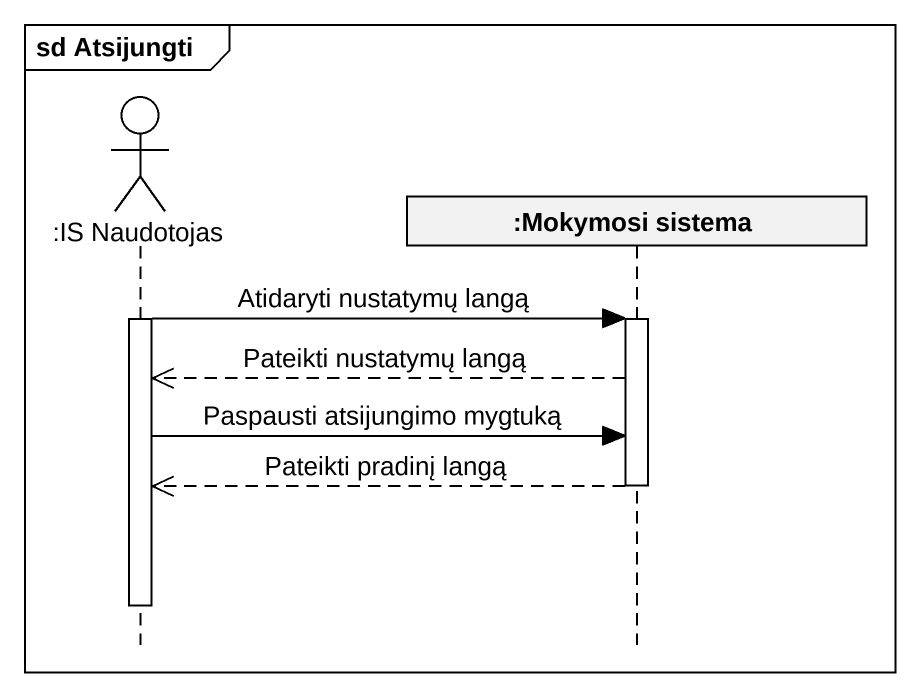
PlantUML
@startuml
mainframe sd Atsijungti
hide footbox
actor ":IS Naudotojas" as IS_Naudotojas
participant ":Mokymosi sistema" as Mokymosi_sistema

activate IS_Naudotojas
IS_Naudotojas -> Mokymosi_sistema : Atidaryti nustatymų langą
activate Mokymosi_sistema
Mokymosi_sistema -->> IS_Naudotojas : Pateikti nustatymų langą
IS_Naudotojas -> Mokymosi_sistema : Paspausti atsijungimo mygtuką
Mokymosi_sistema -->> IS_Naudotojas : Pateikti pradinį langą
deactivate Mokymosi_sistema
deactivate IS_Naudotojas
@enduml
